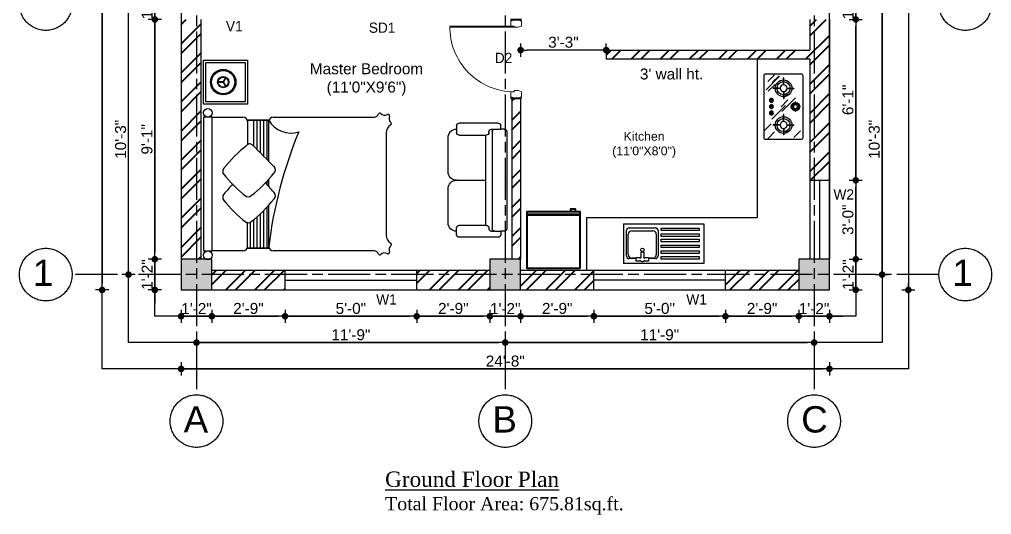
# Model space of a CAD drawing. Header units: inches. Extents: x 115570 to 265311, y 61168 to 314550.
# Drawn here: x 143061.5 to 143504.6, y 71248.5 to 71474.3 of the extents above; entities that cross this region are included whole.
import ezdxf

# ---------------------------------------------------------------- set-up
doc = ezdxf.new("R2010")
doc.units = ezdxf.units.IN
doc.header["$MEASUREMENT"] = 0
doc.linetypes.add('ACAD_ISO08W100', pattern=[36, 24, -3, 6, -3])
doc.layers.get('0').update_dxf_attribs({"lineweight": 25})
doc.layers.add('0 wall', color=7, linetype='Continuous', lineweight=40)
doc.layers.add('hatch', color=9, linetype='Continuous', lineweight=9)
doc.layers.add('0_center line', color=4, linetype='ACAD_ISO08W100', transparency=0.5)
doc.layers.add('doors and windows', color=240, linetype='Continuous')
doc.styles.add('arial.', font='arial.ttf')
doc.styles.add('bimal', font='comic.ttf')
doc.styles.get("Standard").update_dxf_attribs({"font": 'arial.ttf'})
doc.dimstyles.new('interior dimension', dxfattribs={"dimscale": 0, "dimtxt": 5, "dimasz": 3, "dimexe": 3, "dimexo": 3, "dimgap": 1, "dimtad": 1, "dimdec": 0, "dimrnd": 0.25, "dimzin": 3, "dimdsep": 46, "dimlunit": 4, "dimtxsty": 'arial.', "dimblk": 'DOT', "dimcen": 3, "dimdle": 6, "dimclrd": 4, "dimclre": 256, "dimclrt": 7, "dimazin": 0, "dimtfac": 1, "dimtdec": 0, "dimtix": 1, "dimtmove": 2, "dimatfit": 3, "dimfxl": 3, "dimfxlon": 1, "dimtolj": 1, "dimtzin": 0, "dimlwd": -1, "dimlwe": -1, "dimarcsym": 0})
pattern_1 = [(45, (35881.594, 36904.559), (-6.6291261, 6.6291261), []), (45, (35886.014, 36904.559), (-6.6291261, 6.6291261), [])]

# ---------------------------------------------------------------- blocks, each defined once
blk = doc.blocks.new('A$C64847A4C')
for p, q in [((24, 337), (101, 414)), ((321, 203), (476, 357)), ((377, 411), (372, 411)), ((427, 360), (427, 355)), ((587, 340), (582, 340)), ((53, 225), (53, 220)), ((232, 89), (387, 244)), ((284, 225), (284, 220)), ((377, 306), (372, 306)), ((374, 194), (452, 271)), ((466, 225), (466, 220)), ((702, 225), (702, 220)), ((10, 41), (87, 118)), ((550, 48), (627, 125)), ((568, 22), (722, 177)), ((651, 92), (728, 170)), ((661, 42), (739, 119)), ((101, 2), (178, 79)), ((587, 104), (582, 104))]:
    blk.add_line(p, q)
at = {"ltscale": 0.18}
for p, q in [((163, 340), (168, 340)), ((163, 267), (163, 340)), ((168, 267), (168, 340)), ((348, 360), (322, 360)), ((322, 355), (322, 360)), ((348, 355), (322, 355)), ((372, 385), (372, 411)), ((377, 385), (377, 411)), ((402, 360), (427, 360)), ((402, 355), (427, 355)), ((582, 267), (582, 340)), ((587, 267), (587, 340)), ((120, 225), (53, 225)), ((210, 225), (284, 225)), ((372, 330), (372, 306)), ((377, 330), (377, 306)), ((540, 225), (466, 225)), ((630, 225), (702, 225)), ((120, 220), (53, 220)), ((163, 177), (163, 104)), ((168, 177), (168, 104)), ((210, 220), (284, 220)), ((540, 220), (466, 220)), ((582, 177), (582, 104)), ((587, 177), (587, 104)), ((630, 220), (702, 220)), ((163, 104), (168, 104)), ((299, 100), (299, 69)), ((307, 100), (307, 69)), ((372, 100), (372, 69)), ((380, 100), (380, 69)), ((443, 100), (443, 69)), ((451, 100), (451, 69))]:
    blk.add_line(p, q, dxfattribs=at)
blk.add_lwpolyline([(20, 0), (730, 0, 0.414214), (750, 20), (750, 420, 0.414214), (730, 440), (20, 440, 0.414214), (0, 420), (0, 20, 0.414214)], format="xyb", close=True)
for centre in [(346, 386), (89, 248), (95, 261), (509, 248), (515, 261)]:
    blk.add_circle(centre, 3.73)
for centre, radius in [((375, 357), 22.4), ((165, 222), 39), ((585, 222), 39), ((303, 84), 22.5), ((376, 84), 22.5), ((447, 84), 22.5)]:
    blk.add_circle(centre, radius, dxfattribs=at)
for centre, radius, start, end in [((375, 357), 47.4, 93.0255, 176.9745), ((375, 357), 47.4, 183.0255, 266.9745), ((375, 357), 37.4, 93.8363, 176.1637), ((375, 357), 37.4, 183.8363, 266.1637), ((347, 357), 2.62, 287.6318, 72.3682), ((375, 385), 2.52, 187.9505, 352.0495), ((375, 330), 2.5, 358.3317, 181.6683), ((375, 357), 47.4, 3.0255, 86.9745), ((375, 357), 37.4, 3.8363, 86.1637), ((375, 357), 37.4, 273.8363, 356.1637), ((375, 357), 47.4, 273.0255, 356.9745), ((403, 357), 2.52, 97.2236, 262.7764), ((165, 222), 95, 91.5918, 178.4082), ((165, 222), 75, 91.9102, 178.0898), ((119, 222), 2.64, 288.751, 71.249), ((165, 267), 2.52, 186.7354, 353.2646), ((165, 222), 95, 1.5918, 88.4082), ((165, 222), 75, 1.9102, 88.0898), ((211, 222), 2.67, 110.5507, 249.4493), ((585, 222), 95, 91.5918, 178.4082), ((585, 222), 75, 91.9102, 178.0898), ((539, 222), 2.63, 288.412, 71.588), ((585, 267), 2.51, 183.9579, 356.0421), ((585, 222), 75, 1.9102, 88.0898), ((585, 222), 95, 1.5918, 88.4082), ((630, 222), 2.58, 104.2945, 255.7055), ((165, 222), 95, 181.5918, 268.4082), ((165, 222), 75, 181.9102, 268.0898), ((165, 222), 95, 271.5918, 358.4082), ((165, 222), 75, 271.9102, 358.0898), ((585, 222), 95, 181.5918, 268.4082), ((585, 222), 75, 181.9102, 268.0898), ((585, 176), 2.63, 17.9418, 162.0582), ((585, 222), 75, 271.9102, 358.0898), ((585, 222), 95, 271.5918, 358.4082), ((303, 84), 18.5, 111.3237, 248.6763), ((297, 100), 2, 0, 111.3237), ((297, 69), 2, 248.6763, 0), ((309, 100), 2, 68.6763, 180), ((309, 69), 2, 180, 291.3237), ((303, 84), 18.5, 291.3237, 68.6763), ((376, 84), 18.5, 111.3237, 248.6763), ((370, 100), 2, 0, 111.3237), ((370, 69), 2, 248.6763, 0), ((382, 100), 2, 68.6763, 180), ((382, 69), 2, 180, 291.3237), ((376, 84), 18.5, 291.3237, 68.6763), ((447, 84), 18.5, 111.3237, 248.6763), ((441, 100), 2, 0, 111.3237), ((441, 69), 2, 248.6763, 0), ((453, 100), 2, 68.6763, 180), ((453, 69), 2, 180, 291.3237), ((447, 84), 18.5, 291.3237, 68.6763)]:
    blk.add_arc(centre, radius, start, end, dxfattribs=at)
blk.add_arc((165, 176), 2.69, 21.7885, 158.2115)
blk = doc.blocks.new('A$C27DD639B')
for p, q in [((0, 0), (0, 450)), ((0, 450), (916, 450)), ((916, 0), (916, 450)), ((51, 372), (51, 400)), ((51, 400), (486, 400)), ((486, 372), (51, 372)), ((51, 307), (51, 335)), ((51, 335), (486, 335)), ((486, 400), (486, 372)), ((486, 335), (486, 307)), ((521, 74), (521, 364)), ((541, 118), (541, 348)), ((551, 394), (630, 394)), ((581, 388), (630, 388)), ((630, 383), (630, 423)), ((630, 423), (675, 423)), ((675, 383), (630, 383)), ((675, 423), (675, 411)), ((675, 394), (675, 383)), ((683, 319), (683, 382)), ((714, 380), (714, 319)), ((725, 412), (725, 423)), ((725, 423), (770, 423)), ((725, 383), (725, 394)), ((770, 383), (725, 383)), ((770, 423), (770, 383)), ((770, 394), (851, 394)), ((770, 388), (821, 388)), ((861, 348), (861, 118)), ((881, 364), (881, 74)), ((486, 307), (51, 307)), ((51, 240), (51, 268)), ((51, 268), (486, 268)), ((486, 240), (51, 240)), ((486, 268), (486, 240)), ((714, 319), (683, 319)), ((51, 175), (51, 203)), ((51, 203), (486, 203)), ((486, 175), (51, 175)), ((51, 113), (51, 141)), ((51, 141), (486, 141)), ((486, 113), (51, 113)), ((486, 203), (486, 175)), ((486, 141), (486, 113)), ((51, 48), (51, 76)), ((51, 76), (486, 76)), ((486, 48), (51, 48)), ((486, 76), (486, 48)), ((851, 44), (551, 44)), ((821, 78), (581, 78)), ((916, 0), (0, 0))]:
    blk.add_line(p, q)
blk.add_circle((700, 294), 20.1)
for centre, radius, start, end in [((551, 364), 30, 90, 180), ((581, 348), 40, 90, 180), ((700, 403), 26.7, 19.9093, 161.5199), ((700, 403), 26.7, 198.4801, 230.0288), ((700, 403), 26.7, 301.5638, 340.0907), ((821, 348), 40, 0, 90), ((851, 364), 30, 0, 90), ((581, 118), 40, 180, 270), ((821, 118), 40, 270, 0), ((551, 74), 30, 180, 270), ((851, 74), 30, 270, 0)]:
    blk.add_arc(centre, radius, start, end)
blk = doc.blocks.new('Fridge')
at = {"color": 0, "transparency": 33554687}
blk.add_lwpolyline([(3265.75, 1882.7), (3289.75, 1882.7), (3289.75, 1856.7), (3265.75, 1856.7)], close=True, dxfattribs=at)
blk.add_lwpolyline([(3269.85, 1856.7), (3269.85, 1855.5), (3267.85, 1855.5), (3267.85, 1856.7)], dxfattribs=at)
at = {"layer": '0 wall', "transparency": 33554687}
for p, q in [((3289.75, 1858.3), (3265.75, 1858.3)), ((3289.75, 1857.97), (3265.75, 1857.97))]:
    blk.add_line(p, q, dxfattribs=at)
blk = doc.blocks.new('d2')
at = {"layer": '0 wall'}
for p, q in [((0, 4), (0, 0)), ((30, 0), (30, 4))]:
    blk.add_line(p, q, dxfattribs=at)
at = {"layer": 'hatch', "color": 8}
for p, q in [((2.5, 4), (2.5, 27.25)), ((3, 2.75), (3, 27.25)), ((2.5, 4), (0, 4)), ((0.5, 4), (0.5, 3.5)), ((2.5, 4), (2.5, 2.75)), ((27.5, 4), (27.5, 2.75)), ((27.5, 4), (30, 4)), ((29.5, 4), (29.5, 3.5)), ((0.5, 3.5), (0, 3.5)), ((0.5, 0.5), (0, 0.5)), ((0.5, 0.5), (0.5, 0)), ((2.5, 0), (0.5, 0)), ((3, 2.75), (2.5, 2.75)), ((2.5, 0), (3, 1.25)), ((3, 2.75), (3, 1.25)), ((27, 2.75), (27.5, 2.75)), ((27, 2.75), (27, 1.25)), ((27.5, 0), (27, 1.25)), ((27.5, 0), (29.5, 0)), ((29.5, 3.5), (30, 3.5)), ((29.5, 0.5), (30, 0.5)), ((29.5, 0.5), (29.5, 0))]:
    blk.add_line(p, q, dxfattribs=at)
blk.add_arc((2.91, 2.66), 24.59, 0.2201, 90.9446, dxfattribs=at)
blk = doc.blocks.new('A$C02A636C4')
for p, q in [((1.203, 0.669), (0.097, 0.669)), ((0, 0.572), (0, 0.126)), ((0.068, 0.601), (0.029, 0.601)), ((0.068, 0.64), (0.068, 0.601)), ((0.068, 0.533), (0.068, 0.601)), ((1.232, 0.64), (1.232, 0.601)), ((1.232, 0.601), (1.271, 0.601)), ((1.232, 0.533), (1.232, 0.601)), ((1.3, 0.572), (1.3, 0.126)), ((0.068, 0.495), (0.068, 0.543)), ((1.203, 0.504), (0.097, 0.504)), ((0.107, 0.466), (0.097, 0.466)), ((1.193, 0.466), (1.203, 0.466)), ((1.232, 0.495), (1.232, 0.543)), ((0.136, 0.126), (0.136, 0.436)), ((1.164, 0.427), (0.136, 0.427)), ((0.65, 0.097), (0.65, 0.427)), ((1.164, 0.126), (1.164, 0.436)), ((0.029, 0.097), (0.107, 0.097)), ((0.165, 0), (0.553, 0)), ((0.747, 0), (1.135, 0)), ((1.271, 0.097), (1.193, 0.097))]:
    blk.add_line(p, q)
for centre, radius, start, end in [((0.097, 0.64), 0.0291, 90, 180), ((1.203, 0.64), 0.0291, 0, 90), ((0.029, 0.572), 0.0291, 90, 180), ((1.271, 0.572), 0.0291, 0, 90), ((0.097, 0.533), 0.0291, 180, 270), ((0.097, 0.495), 0.0291, 180, 270), ((0.107, 0.436), 0.0291, 0, 90), ((1.193, 0.436), 0.0291, 90, 180), ((1.203, 0.533), 0.0291, 270, 0), ((1.203, 0.495), 0.0291, 270, 0), ((0.029, 0.126), 0.0291, 180, 270), ((0.107, 0.126), 0.0291, 270, 0), ((1.193, 0.126), 0.0291, 180, 270), ((1.271, 0.126), 0.0291, 270, 0), ((0.165, 0.097), 0.097, 180, 270), ((0.553, 0.097), 0.097, 270, 0), ((0.747, 0.097), 0.097, 180, 270), ((1.135, 0.097), 0.097, 270, 0)]:
    blk.add_arc(centre, radius, start, end)
blk = doc.blocks.new('_Dot')
at = {"color": 0, "linetype": 'ByBlock', "lineweight": -2}
blk.add_line((-0.5, 0), (-1, 0), dxfattribs=at)
at = {"color": 0, "linetype": 'ByBlock', "const_width": 0.5}
blk.add_lwpolyline([(-0.25, 0, 1), (0.25, 0, 1)], format="xyb", close=True, dxfattribs=at)
blk = doc.blocks.new('*D121')
at = {"transparency": 16777216}
for p, q in [((143289.92, 71463.28), (143289.92, 71457.28)), ((143328.92, 71460.28), (143328.92, 71463.28))]:
    blk.add_line(p, q, dxfattribs=at)
at = {"color": 4, "transparency": 16777216}
blk.add_line((143325.92, 71460.28), (143292.92, 71460.28), dxfattribs=at)
at = {"layer": 'Defpoints', "color": 0, "transparency": 16777216}
for p in [(143289.92, 71474.26), (143289.92, 71460.28), (143328.92, 71460.25)]:
    blk.add_point(p, dxfattribs=at)
at = {"color": 4, "transparency": 16777216, "xscale": 3, "yscale": 3, "zscale": 3, "rotation": 180}
blk.add_blockref('_Dot', (143289.92, 71460.28), dxfattribs=at)
at = {"color": 4, "transparency": 16777216, "xscale": 3, "yscale": 3, "zscale": 3}
blk.add_blockref('_Dot', (143328.92, 71460.28), dxfattribs=at)
at = {"color": 7, "transparency": 16777216, "insert": (143309.42, 71463.83), "char_height": 5, "attachment_point": 5, "style": 'arial.'}
blk.add_mtext('\\A1;3\'-3"', dxfattribs=at)
blk = doc.blocks.new('*D122')
at = {"color": 4, "transparency": 16777216}
for p, q in [((143132.17, 71338.92), (143129.17, 71338.92)), ((143135.17, 71338.92), (143149.17, 71338.92)), ((143152.17, 71338.92), (143155.17, 71338.92))]:
    blk.add_line(p, q, dxfattribs=at)
at = {"transparency": 16777216}
for p, q in [((143135.17, 71341.92), (143135.17, 71335.92)), ((143149.17, 71341.92), (143149.17, 71335.92))]:
    blk.add_line(p, q, dxfattribs=at)
at = {"layer": 'Defpoints', "color": 0, "transparency": 16777216}
for p in [(143135.17, 71350.93), (143149.17, 71350.92), (143149.17, 71338.92)]:
    blk.add_point(p, dxfattribs=at)
at = {"color": 4, "transparency": 16777216, "xscale": 3, "yscale": 3, "zscale": 3}
blk.add_blockref('_Dot', (143135.17, 71338.92), dxfattribs=at)
at = {"color": 4, "transparency": 16777216, "xscale": 3, "yscale": 3, "zscale": 3, "rotation": 180}
blk.add_blockref('_Dot', (143149.17, 71338.92), dxfattribs=at)
at = {"color": 7, "transparency": 16777216, "insert": (143142.17, 71342.43), "char_height": 5, "attachment_point": 5, "style": 'arial.'}
blk.add_mtext('\\A1;1\'-2"', dxfattribs=at)
blk = doc.blocks.new('*D123')
at = {"transparency": 16777216}
for p, q in [((143149.17, 71341.92), (143149.17, 71335.92)), ((143182.54, 71341.92), (143182.54, 71335.92))]:
    blk.add_line(p, q, dxfattribs=at)
at = {"color": 4, "transparency": 16777216}
blk.add_line((143152.17, 71338.92), (143179.54, 71338.92), dxfattribs=at)
at = {"layer": 'Defpoints', "color": 0, "transparency": 16777216}
for p in [(143149.17, 71350.92), (143182.54, 71350.92), (143182.54, 71338.92)]:
    blk.add_point(p, dxfattribs=at)
at = {"color": 4, "transparency": 16777216, "xscale": 3, "yscale": 3, "zscale": 3, "rotation": 180}
blk.add_blockref('_Dot', (143149.17, 71338.92), dxfattribs=at)
at = {"color": 4, "transparency": 16777216, "xscale": 3, "yscale": 3, "zscale": 3}
blk.add_blockref('_Dot', (143182.54, 71338.92), dxfattribs=at)
at = {"color": 7, "transparency": 16777216, "insert": (143165.85, 71342.47), "char_height": 5, "attachment_point": 5, "style": 'arial.'}
blk.add_mtext('\\A1;2\'-9"', dxfattribs=at)
blk = doc.blocks.new('*D124')
at = {"transparency": 16777216}
for p, q in [((143182.54, 71341.92), (143182.54, 71335.92)), ((143242.54, 71341.92), (143242.54, 71335.92))]:
    blk.add_line(p, q, dxfattribs=at)
at = {"color": 4, "transparency": 16777216}
blk.add_line((143185.54, 71338.92), (143239.54, 71338.92), dxfattribs=at)
at = {"layer": 'Defpoints', "color": 0, "transparency": 16777216}
for p in [(143182.54, 71350.92), (143242.54, 71350.92), (143242.54, 71338.92)]:
    blk.add_point(p, dxfattribs=at)
at = {"color": 4, "transparency": 16777216, "xscale": 3, "yscale": 3, "zscale": 3, "rotation": 180}
blk.add_blockref('_Dot', (143182.54, 71338.92), dxfattribs=at)
at = {"color": 4, "transparency": 16777216, "xscale": 3, "yscale": 3, "zscale": 3}
blk.add_blockref('_Dot', (143242.54, 71338.92), dxfattribs=at)
at = {"color": 7, "transparency": 16777216, "insert": (143212.54, 71342.47), "char_height": 5, "attachment_point": 5, "style": 'arial.'}
blk.add_mtext('\\A1;5\'-0"', dxfattribs=at)
blk = doc.blocks.new('*D125')
at = {"transparency": 16777216}
for p, q in [((143242.54, 71341.92), (143242.54, 71335.92)), ((143275.91, 71341.92), (143275.91, 71335.92))]:
    blk.add_line(p, q, dxfattribs=at)
at = {"color": 4, "transparency": 16777216}
blk.add_line((143245.54, 71338.92), (143272.91, 71338.92), dxfattribs=at)
at = {"layer": 'Defpoints', "color": 0, "transparency": 16777216}
for p in [(143242.54, 71350.92), (143275.91, 71350.92), (143275.91, 71338.92)]:
    blk.add_point(p, dxfattribs=at)
at = {"color": 4, "transparency": 16777216, "xscale": 3, "yscale": 3, "zscale": 3, "rotation": 180}
blk.add_blockref('_Dot', (143242.54, 71338.92), dxfattribs=at)
at = {"color": 4, "transparency": 16777216, "xscale": 3, "yscale": 3, "zscale": 3}
blk.add_blockref('_Dot', (143275.91, 71338.92), dxfattribs=at)
at = {"color": 7, "transparency": 16777216, "insert": (143259.23, 71342.47), "char_height": 5, "attachment_point": 5, "style": 'arial.'}
blk.add_mtext('\\A1;2\'-9"', dxfattribs=at)
blk = doc.blocks.new('*D126')
at = {"color": 4, "transparency": 16777216}
for p, q in [((143272.91, 71338.92), (143269.91, 71338.92)), ((143275.91, 71338.92), (143289.91, 71338.92)), ((143292.91, 71338.92), (143295.91, 71338.92))]:
    blk.add_line(p, q, dxfattribs=at)
at = {"transparency": 16777216}
for p, q in [((143275.91, 71341.92), (143275.91, 71335.92)), ((143289.91, 71341.92), (143289.91, 71335.92))]:
    blk.add_line(p, q, dxfattribs=at)
at = {"layer": 'Defpoints', "color": 0, "transparency": 16777216}
for p in [(143275.91, 71350.92), (143289.91, 71350.92), (143289.91, 71338.92)]:
    blk.add_point(p, dxfattribs=at)
at = {"color": 4, "transparency": 16777216, "xscale": 3, "yscale": 3, "zscale": 3}
blk.add_blockref('_Dot', (143275.91, 71338.92), dxfattribs=at)
at = {"color": 4, "transparency": 16777216, "xscale": 3, "yscale": 3, "zscale": 3, "rotation": 180}
blk.add_blockref('_Dot', (143289.91, 71338.92), dxfattribs=at)
at = {"color": 7, "transparency": 16777216, "insert": (143282.91, 71342.43), "char_height": 5, "attachment_point": 5, "style": 'arial.'}
blk.add_mtext('\\A1;1\'-2"', dxfattribs=at)
blk = doc.blocks.new('*D127')
at = {"transparency": 16777216}
for p, q in [((143289.91, 71341.92), (143289.91, 71335.92)), ((143323.29, 71341.92), (143323.29, 71335.92))]:
    blk.add_line(p, q, dxfattribs=at)
at = {"color": 4, "transparency": 16777216}
blk.add_line((143292.91, 71338.92), (143320.29, 71338.92), dxfattribs=at)
at = {"layer": 'Defpoints', "color": 0, "transparency": 16777216}
for p in [(143289.91, 71350.92), (143323.29, 71350.92), (143323.29, 71338.92)]:
    blk.add_point(p, dxfattribs=at)
at = {"color": 4, "transparency": 16777216, "xscale": 3, "yscale": 3, "zscale": 3, "rotation": 180}
blk.add_blockref('_Dot', (143289.91, 71338.92), dxfattribs=at)
at = {"color": 4, "transparency": 16777216, "xscale": 3, "yscale": 3, "zscale": 3}
blk.add_blockref('_Dot', (143323.29, 71338.92), dxfattribs=at)
at = {"color": 7, "transparency": 16777216, "insert": (143306.6, 71342.47), "char_height": 5, "attachment_point": 5, "style": 'arial.'}
blk.add_mtext('\\A1;2\'-9"', dxfattribs=at)
blk = doc.blocks.new('*D128')
at = {"transparency": 16777216}
for p, q in [((143323.29, 71341.92), (143323.29, 71335.92)), ((143383.29, 71341.92), (143383.29, 71335.92))]:
    blk.add_line(p, q, dxfattribs=at)
at = {"color": 4, "transparency": 16777216}
blk.add_line((143326.29, 71338.92), (143380.29, 71338.92), dxfattribs=at)
at = {"layer": 'Defpoints', "color": 0, "transparency": 16777216}
for p in [(143323.29, 71350.92), (143383.29, 71350.92), (143383.29, 71338.92)]:
    blk.add_point(p, dxfattribs=at)
at = {"color": 4, "transparency": 16777216, "xscale": 3, "yscale": 3, "zscale": 3, "rotation": 180}
blk.add_blockref('_Dot', (143323.29, 71338.92), dxfattribs=at)
at = {"color": 4, "transparency": 16777216, "xscale": 3, "yscale": 3, "zscale": 3}
blk.add_blockref('_Dot', (143383.29, 71338.92), dxfattribs=at)
at = {"color": 7, "transparency": 16777216, "insert": (143353.29, 71342.47), "char_height": 5, "attachment_point": 5, "style": 'arial.'}
blk.add_mtext('\\A1;5\'-0"', dxfattribs=at)
blk = doc.blocks.new('*D129')
at = {"transparency": 16777216}
for p, q in [((143383.29, 71341.92), (143383.29, 71335.92)), ((143416.66, 71341.92), (143416.66, 71335.92))]:
    blk.add_line(p, q, dxfattribs=at)
at = {"color": 4, "transparency": 16777216}
blk.add_line((143386.29, 71338.92), (143413.66, 71338.92), dxfattribs=at)
at = {"layer": 'Defpoints', "color": 0, "transparency": 16777216}
for p in [(143383.29, 71350.92), (143416.66, 71350.92), (143416.66, 71338.92)]:
    blk.add_point(p, dxfattribs=at)
at = {"color": 4, "transparency": 16777216, "xscale": 3, "yscale": 3, "zscale": 3, "rotation": 180}
blk.add_blockref('_Dot', (143383.29, 71338.92), dxfattribs=at)
at = {"color": 4, "transparency": 16777216, "xscale": 3, "yscale": 3, "zscale": 3}
blk.add_blockref('_Dot', (143416.66, 71338.92), dxfattribs=at)
at = {"color": 7, "transparency": 16777216, "insert": (143399.98, 71342.47), "char_height": 5, "attachment_point": 5, "style": 'arial.'}
blk.add_mtext('\\A1;2\'-9"', dxfattribs=at)
blk = doc.blocks.new('*D130')
at = {"color": 4, "transparency": 16777216}
for p, q in [((143413.66, 71338.92), (143410.66, 71338.92)), ((143416.66, 71338.92), (143430.66, 71338.92)), ((143433.66, 71338.92), (143436.66, 71338.92))]:
    blk.add_line(p, q, dxfattribs=at)
at = {"transparency": 16777216}
for p, q in [((143416.66, 71341.92), (143416.66, 71335.92)), ((143430.66, 71341.92), (143430.66, 71335.92))]:
    blk.add_line(p, q, dxfattribs=at)
at = {"layer": 'Defpoints', "color": 0, "transparency": 16777216}
for p in [(143416.66, 71350.92), (143430.66, 71350.92), (143430.66, 71338.92)]:
    blk.add_point(p, dxfattribs=at)
at = {"color": 4, "transparency": 16777216, "xscale": 3, "yscale": 3, "zscale": 3}
blk.add_blockref('_Dot', (143416.66, 71338.92), dxfattribs=at)
at = {"color": 4, "transparency": 16777216, "xscale": 3, "yscale": 3, "zscale": 3, "rotation": 180}
blk.add_blockref('_Dot', (143430.66, 71338.92), dxfattribs=at)
at = {"color": 7, "transparency": 16777216, "insert": (143423.66, 71342.43), "char_height": 5, "attachment_point": 5, "style": 'arial.'}
blk.add_mtext('\\A1;1\'-2"', dxfattribs=at)
blk = doc.blocks.new('*D131')
at = {"transparency": 16777216}
for p, q in [((143142.17, 71329.92), (143142.17, 71323.92)), ((143282.91, 71329.92), (143282.91, 71323.92))]:
    blk.add_line(p, q, dxfattribs=at)
at = {"color": 4, "transparency": 16777216}
blk.add_line((143145.17, 71326.92), (143279.91, 71326.92), dxfattribs=at)
at = {"layer": 'Defpoints', "color": 0, "transparency": 16777216}
for p in [(143142.17, 71350.93), (143282.91, 71350.93), (143282.91, 71326.92)]:
    blk.add_point(p, dxfattribs=at)
at = {"color": 4, "transparency": 16777216, "xscale": 3, "yscale": 3, "zscale": 3, "rotation": 180}
blk.add_blockref('_Dot', (143142.17, 71326.92), dxfattribs=at)
at = {"color": 4, "transparency": 16777216, "xscale": 3, "yscale": 3, "zscale": 3}
blk.add_blockref('_Dot', (143282.91, 71326.92), dxfattribs=at)
at = {"color": 7, "transparency": 16777216, "insert": (143212.54, 71330.47), "char_height": 5, "attachment_point": 5, "style": 'arial.'}
blk.add_mtext('\\A1;11\'-9"', dxfattribs=at)
blk = doc.blocks.new('*D132')
at = {"transparency": 16777216}
for p, q in [((143282.91, 71329.92), (143282.91, 71323.92)), ((143423.66, 71329.92), (143423.66, 71323.92))]:
    blk.add_line(p, q, dxfattribs=at)
at = {"color": 4, "transparency": 16777216}
blk.add_line((143285.91, 71326.92), (143420.66, 71326.92), dxfattribs=at)
at = {"layer": 'Defpoints', "color": 0, "transparency": 16777216}
for p in [(143282.91, 71350.93), (143423.66, 71350.92), (143423.66, 71326.92)]:
    blk.add_point(p, dxfattribs=at)
at = {"color": 4, "transparency": 16777216, "xscale": 3, "yscale": 3, "zscale": 3, "rotation": 180}
blk.add_blockref('_Dot', (143282.91, 71326.92), dxfattribs=at)
at = {"color": 4, "transparency": 16777216, "xscale": 3, "yscale": 3, "zscale": 3}
blk.add_blockref('_Dot', (143423.66, 71326.92), dxfattribs=at)
at = {"color": 7, "transparency": 16777216, "insert": (143353.29, 71330.47), "char_height": 5, "attachment_point": 5, "style": 'arial.'}
blk.add_mtext('\\A1;11\'-9"', dxfattribs=at)
blk = doc.blocks.new('*D133')
at = {"transparency": 16777216}
for p, q in [((143135.17, 71317.92), (143135.17, 71311.92)), ((143430.66, 71317.92), (143430.66, 71311.92))]:
    blk.add_line(p, q, dxfattribs=at)
at = {"color": 4, "transparency": 16777216}
blk.add_line((143138.17, 71314.92), (143427.66, 71314.92), dxfattribs=at)
at = {"layer": 'Defpoints', "color": 0, "transparency": 16777216}
for p in [(143135.17, 71350.93), (143430.66, 71350.92), (143430.66, 71314.92)]:
    blk.add_point(p, dxfattribs=at)
at = {"color": 4, "transparency": 16777216, "xscale": 3, "yscale": 3, "zscale": 3, "rotation": 180}
blk.add_blockref('_Dot', (143135.17, 71314.92), dxfattribs=at)
at = {"color": 4, "transparency": 16777216, "xscale": 3, "yscale": 3, "zscale": 3}
blk.add_blockref('_Dot', (143430.66, 71314.92), dxfattribs=at)
at = {"color": 7, "transparency": 16777216, "insert": (143282.91, 71318.47), "char_height": 5, "attachment_point": 5, "style": 'arial.'}
blk.add_mtext('\\A1;24\'-8"', dxfattribs=at)
blk = doc.blocks.new('*D134')
at = {"color": 4, "transparency": 16777216}
for p, q in [((143442.66, 71367.92), (143442.66, 71370.92)), ((143442.66, 71350.93), (143442.66, 71364.92)), ((143442.66, 71347.93), (143442.66, 71344.93))]:
    blk.add_line(p, q, dxfattribs=at)
at = {"transparency": 16777216}
for p, q in [((143439.66, 71364.92), (143445.66, 71364.92)), ((143439.66, 71350.93), (143445.66, 71350.93))]:
    blk.add_line(p, q, dxfattribs=at)
at = {"layer": 'Defpoints', "color": 0, "transparency": 16777216}
for p in [(143430.66, 71364.92), (143442.66, 71364.92), (143430.66, 71350.93)]:
    blk.add_point(p, dxfattribs=at)
at = {"color": 4, "transparency": 16777216, "xscale": 3, "yscale": 3, "zscale": 3}
for p, rotation in [((143442.66, 71364.92), 270), ((143442.66, 71350.93), 90)]:
    blk.add_blockref('_Dot', p, dxfattribs=dict(at, rotation=rotation))
at = {"color": 7, "transparency": 16777216, "insert": (143439.15, 71357.92), "char_height": 5, "attachment_point": 5, "rotation": 90, "style": 'arial.'}
blk.add_mtext('\\A1;1\'-2"', dxfattribs=at)
blk = doc.blocks.new('*D135')
at = {"transparency": 16777216}
for p, q in [((143439.66, 71400.92), (143445.66, 71400.92)), ((143439.66, 71364.92), (143445.66, 71364.92))]:
    blk.add_line(p, q, dxfattribs=at)
at = {"color": 4, "transparency": 16777216}
blk.add_line((143442.66, 71367.92), (143442.66, 71397.92), dxfattribs=at)
at = {"layer": 'Defpoints', "color": 0, "transparency": 16777216}
for p in [(143430.66, 71400.92), (143442.66, 71400.92), (143430.66, 71364.92)]:
    blk.add_point(p, dxfattribs=at)
at = {"color": 4, "transparency": 16777216, "xscale": 3, "yscale": 3, "zscale": 3}
for p, rotation in [((143442.66, 71400.92), 90), ((143442.66, 71364.92), 270)]:
    blk.add_blockref('_Dot', p, dxfattribs=dict(at, rotation=rotation))
at = {"color": 7, "transparency": 16777216, "insert": (143439.11, 71382.92), "char_height": 5, "attachment_point": 5, "rotation": 90, "style": 'arial.'}
blk.add_mtext('\\A1;3\'-0"', dxfattribs=at)
blk = doc.blocks.new('*D136')
at = {"transparency": 16777216}
for p, q in [((143439.66, 71474.26), (143445.66, 71474.26)), ((143439.66, 71400.92), (143445.66, 71400.92))]:
    blk.add_line(p, q, dxfattribs=at)
at = {"color": 4, "transparency": 16777216}
blk.add_line((143442.66, 71403.92), (143442.66, 71471.26), dxfattribs=at)
at = {"layer": 'Defpoints', "color": 0, "transparency": 16777216}
for p in [(143430.66, 71474.26), (143442.66, 71474.26), (143430.66, 71400.92)]:
    blk.add_point(p, dxfattribs=at)
at = {"color": 4, "transparency": 16777216, "xscale": 3, "yscale": 3, "zscale": 3}
for p, rotation in [((143442.66, 71474.26), 90), ((143442.66, 71400.92), 270)]:
    blk.add_blockref('_Dot', p, dxfattribs=dict(at, rotation=rotation))
at = {"color": 7, "transparency": 16777216, "insert": (143439.11, 71437.59), "char_height": 5, "attachment_point": 5, "rotation": 90, "style": 'arial.'}
blk.add_mtext('\\A1;6\'-1"', dxfattribs=at)
blk = doc.blocks.new('*D137')
at = {"color": 4, "transparency": 16777216}
for p, q in [((143442.66, 71491.26), (143442.66, 71494.26)), ((143442.66, 71474.26), (143442.66, 71488.26)), ((143442.66, 71471.26), (143442.66, 71468.26))]:
    blk.add_line(p, q, dxfattribs=at)
at = {"transparency": 16777216}
for p, q in [((143439.66, 71488.26), (143445.66, 71488.26)), ((143439.66, 71474.26), (143445.66, 71474.26))]:
    blk.add_line(p, q, dxfattribs=at)
at = {"layer": 'Defpoints', "color": 0, "transparency": 16777216}
for p in [(143430.66, 71488.26), (143442.66, 71488.26), (143430.66, 71474.26)]:
    blk.add_point(p, dxfattribs=at)
at = {"color": 4, "transparency": 16777216, "xscale": 3, "yscale": 3, "zscale": 3}
for p, rotation in [((143442.66, 71488.26), 270), ((143442.66, 71474.26), 90)]:
    blk.add_blockref('_Dot', p, dxfattribs=dict(at, rotation=rotation))
at = {"color": 7, "transparency": 16777216, "insert": (143439.15, 71481.26), "char_height": 5, "attachment_point": 5, "rotation": 90, "style": 'arial.'}
blk.add_mtext('\\A1;1\'-2"', dxfattribs=at)
blk = doc.blocks.new('*D146')
at = {"transparency": 16777216}
for p, q in [((143451.66, 71481.26), (143457.66, 71481.26)), ((143451.66, 71357.92), (143457.66, 71357.92))]:
    blk.add_line(p, q, dxfattribs=at)
at = {"color": 4, "transparency": 16777216}
blk.add_line((143454.66, 71360.92), (143454.66, 71478.26), dxfattribs=at)
at = {"layer": 'Defpoints', "color": 0, "transparency": 16777216}
for p in [(143430.66, 71481.26), (143454.66, 71481.26), (143430.66, 71357.92)]:
    blk.add_point(p, dxfattribs=at)
at = {"color": 4, "transparency": 16777216, "xscale": 3, "yscale": 3, "zscale": 3}
for p, rotation in [((143454.66, 71481.26), 90), ((143454.66, 71357.92), 270)]:
    blk.add_blockref('_Dot', p, dxfattribs=dict(at, rotation=rotation))
at = {"color": 7, "transparency": 16777216, "insert": (143451.11, 71419.59), "char_height": 5, "attachment_point": 5, "rotation": 90, "style": 'arial.'}
blk.add_mtext('\\A1;10\'-3"', dxfattribs=at)
blk = doc.blocks.new('*D148')
at = {"transparency": 16777216}
for p, q in [((143463.66, 71680.26), (143469.66, 71680.26)), ((143463.66, 71350.92), (143469.66, 71350.92))]:
    blk.add_line(p, q, dxfattribs=at)
at = {"color": 4, "transparency": 16777216}
blk.add_line((143466.66, 71677.26), (143466.66, 71353.92), dxfattribs=at)
at = {"layer": 'Defpoints', "color": 0, "transparency": 16777216}
for p in [(143430.66, 71680.26), (143430.66, 71350.92), (143466.66, 71350.92)]:
    blk.add_point(p, dxfattribs=at)
at = {"color": 4, "transparency": 16777216, "xscale": 3, "yscale": 3, "zscale": 3}
for p, rotation in [((143466.66, 71680.26), 90), ((143466.66, 71350.92), 270)]:
    blk.add_blockref('_Dot', p, dxfattribs=dict(at, rotation=rotation))
at = {"color": 7, "transparency": 16777216, "insert": (143463.11, 71515.59), "char_height": 5, "attachment_point": 5, "rotation": 90, "style": 'arial.'}
blk.add_mtext('\\A1;27\'-5"', dxfattribs=at)
blk = doc.blocks.new('*D164')
at = {"color": 4, "transparency": 16777216}
for p, q in [((143123.17, 71491.25), (143123.17, 71494.25)), ((143123.17, 71488.25), (143123.17, 71474.26)), ((143123.17, 71471.26), (143123.17, 71468.26))]:
    blk.add_line(p, q, dxfattribs=at)
at = {"transparency": 16777216}
for p, q in [((143126.17, 71488.25), (143120.17, 71488.25)), ((143126.17, 71474.26), (143120.17, 71474.26))]:
    blk.add_line(p, q, dxfattribs=at)
at = {"layer": 'Defpoints', "color": 0, "transparency": 16777216}
for p in [(143135.17, 71488.25), (143123.17, 71474.26), (143135.17, 71474.26)]:
    blk.add_point(p, dxfattribs=at)
at = {"color": 4, "transparency": 16777216, "xscale": 3, "yscale": 3, "zscale": 3}
for p, rotation in [((143123.17, 71488.25), 270), ((143123.17, 71474.26), 90)]:
    blk.add_blockref('_Dot', p, dxfattribs=dict(at, rotation=rotation))
at = {"color": 7, "transparency": 16777216, "insert": (143119.66, 71481.26), "char_height": 5, "attachment_point": 5, "rotation": 90, "style": 'arial.'}
blk.add_mtext('\\A1;1\'-2"', dxfattribs=at)
blk = doc.blocks.new('*D165')
at = {"transparency": 16777216}
for p, q in [((143126.17, 71474.26), (143120.17, 71474.26)), ((143126.17, 71364.93), (143120.17, 71364.93))]:
    blk.add_line(p, q, dxfattribs=at)
at = {"color": 4, "transparency": 16777216}
blk.add_line((143123.17, 71471.26), (143123.17, 71367.93), dxfattribs=at)
at = {"layer": 'Defpoints', "color": 0, "transparency": 16777216}
for p in [(143135.17, 71474.26), (143123.17, 71364.93), (143135.17, 71364.93)]:
    blk.add_point(p, dxfattribs=at)
at = {"color": 4, "transparency": 16777216, "xscale": 3, "yscale": 3, "zscale": 3}
for p, rotation in [((143123.17, 71474.26), 90), ((143123.17, 71364.93), 270)]:
    blk.add_blockref('_Dot', p, dxfattribs=dict(at, rotation=rotation))
at = {"color": 7, "transparency": 16777216, "insert": (143119.61, 71419.59), "char_height": 5, "attachment_point": 5, "rotation": 90, "style": 'arial.'}
blk.add_mtext('\\A1;9\'-1"', dxfattribs=at)
blk = doc.blocks.new('*D166')
at = {"color": 4, "transparency": 16777216}
for p, q in [((143123.17, 71367.93), (143123.17, 71370.93)), ((143123.17, 71364.93), (143123.17, 71350.93)), ((143123.17, 71347.93), (143123.17, 71344.93))]:
    blk.add_line(p, q, dxfattribs=at)
at = {"transparency": 16777216}
for p, q in [((143126.17, 71364.93), (143120.17, 71364.93)), ((143126.17, 71350.93), (143120.17, 71350.93))]:
    blk.add_line(p, q, dxfattribs=at)
at = {"layer": 'Defpoints', "color": 0, "transparency": 16777216}
for p in [(143135.17, 71364.93), (143123.17, 71350.93), (143135.17, 71350.93)]:
    blk.add_point(p, dxfattribs=at)
at = {"color": 4, "transparency": 16777216, "xscale": 3, "yscale": 3, "zscale": 3}
for p, rotation in [((143123.17, 71364.93), 270), ((143123.17, 71350.93), 90)]:
    blk.add_blockref('_Dot', p, dxfattribs=dict(at, rotation=rotation))
at = {"color": 7, "transparency": 16777216, "insert": (143119.66, 71357.93), "char_height": 5, "attachment_point": 5, "rotation": 90, "style": 'arial.'}
blk.add_mtext('\\A1;1\'-2"', dxfattribs=at)
blk = doc.blocks.new('*D167')
at = {"transparency": 16777216}
for p, q in [((143114.17, 71481.26), (143108.17, 71481.26)), ((143114.17, 71357.93), (143108.17, 71357.93))]:
    blk.add_line(p, q, dxfattribs=at)
at = {"color": 4, "transparency": 16777216}
blk.add_line((143111.17, 71360.93), (143111.17, 71478.26), dxfattribs=at)
at = {"layer": 'Defpoints', "color": 0, "transparency": 16777216}
for p in [(143111.17, 71481.26), (143135.17, 71481.26), (143135.17, 71357.93)]:
    blk.add_point(p, dxfattribs=at)
at = {"color": 4, "transparency": 16777216, "xscale": 3, "yscale": 3, "zscale": 3}
for p, rotation in [((143111.17, 71481.26), 90), ((143111.17, 71357.93), 270)]:
    blk.add_blockref('_Dot', p, dxfattribs=dict(at, rotation=rotation))
at = {"color": 7, "transparency": 16777216, "insert": (143107.61, 71419.59), "char_height": 5, "attachment_point": 5, "rotation": 90, "style": 'arial.'}
blk.add_mtext('\\A1;10\'-3"', dxfattribs=at)
blk = doc.blocks.new('*D169')
at = {"transparency": 16777216}
for p, q in [((143102.17, 71680.26), (143096.17, 71680.26)), ((143102.17, 71350.93), (143096.17, 71350.93))]:
    blk.add_line(p, q, dxfattribs=at)
at = {"color": 4, "transparency": 16777216}
blk.add_line((143099.17, 71677.26), (143099.17, 71353.93), dxfattribs=at)
at = {"layer": 'Defpoints', "color": 0, "transparency": 16777216}
for p in [(143135.17, 71680.26), (143099.17, 71350.93), (143135.17, 71350.93)]:
    blk.add_point(p, dxfattribs=at)
at = {"color": 4, "transparency": 16777216, "xscale": 3, "yscale": 3, "zscale": 3}
for p, rotation in [((143099.17, 71680.26), 90), ((143099.17, 71350.93), 270)]:
    blk.add_blockref('_Dot', p, dxfattribs=dict(at, rotation=rotation))
at = {"color": 7, "transparency": 16777216, "insert": (143095.61, 71515.59), "char_height": 5, "attachment_point": 5, "rotation": 90, "style": 'arial.'}
blk.add_mtext('\\A1;27\'-5"', dxfattribs=at)

msp = doc.modelspace()

# ---------------------------------------------------------------- hatches: boundary and pattern name
h = msp.add_hatch(color=256)
h.dxf.hatch_style = 1
h.paths.add_polyline_path([(143135.17, 71350.93), (143149.17, 71350.93), (143149.17, 71364.93), (143135.17, 71364.93)])
h = msp.add_hatch(color=256)
h.dxf.hatch_style = 1
h.paths.add_polyline_path([(143275.91, 71350.93), (143289.91, 71350.93), (143289.91, 71364.93), (143275.91, 71364.93)])
h = msp.add_hatch(color=256)
h.dxf.hatch_style = 1
h.paths.add_polyline_path([(143416.66, 71350.92), (143430.66, 71350.92), (143430.66, 71364.92), (143416.66, 71364.92)])
at = {"layer": '0 wall', "transparency": 33554585}
h = msp.add_hatch(dxfattribs=at)
h.set_pattern_fill('ANSI32', color=256, scale=25)
h.set_pattern_definition(pattern_1)
h.paths.add_polyline_path([(143144.17, 71474.26), (143135.17, 71474.26), (143135.17, 71364.93), (143144.17, 71364.93)])
h.paths.add_polyline_path([(143144.17, 71570.26), (143135.17, 71570.26), (143135.17, 71488.26), (143144.17, 71488.26)])
h.paths.add_polyline_path([(143343.19, 71444.13), (143374.59, 71444.13), (143374.59, 71454.44), (143343.19, 71454.44)], flags=9)
h.paths.add_polyline_path([(143207.84, 71491.7), (143287.61, 71491.7), (143287.61, 71510.42), (143207.84, 71510.42)], flags=9)
h.paths.add_polyline_path([(143222.86, 71464.86), (143234.34, 71464.86), (143234.34, 71476.21), (143222.86, 71476.21)], flags=9)
h.paths.add_polyline_path([(143289, 71527.5), (143299.48, 71527.5), (143299.48, 71538.85), (143289, 71538.85)], flags=9)
h.paths.add_polyline_path([(143155.32, 71465.55), (143164.77, 71465.55), (143164.77, 71476.89), (143155.32, 71476.89)], flags=9)
h.paths.add_polyline_path([(143277.02, 71550.16), (143287.96, 71550.16), (143287.96, 71561.51), (143277.02, 71561.51)], flags=9)
h.paths.add_polyline_path([(143276.81, 71451.09), (143287.75, 71451.09), (143287.75, 71462.43), (143276.81, 71462.43)], flags=9)
h.paths.add_polyline_path([(143190.04, 71478.7), (143200.99, 71478.7), (143200.99, 71490.05), (143190.04, 71490.05)], flags=9)
h.paths.add_polyline_path([(143321.11, 71671.64), (143333.81, 71671.64), (143333.81, 71682.99), (143321.11, 71682.99)], flags=9)
h.paths.add_polyline_path([(143280.16, 71599.37), (143296.59, 71599.37), (143296.59, 71615.86), (143280.16, 71615.86)], flags=9)
h = msp.add_hatch(dxfattribs=at)
h.set_pattern_fill('ANSI32', color=256, scale=25)
h.set_pattern_definition(pattern_1)
h.paths.add_polyline_path([(143182.54, 71359.92), (143149.17, 71359.92), (143149.17, 71350.92), (143182.54, 71350.92)])
h.paths.add_polyline_path([(143275.91, 71359.92), (143242.54, 71359.92), (143242.54, 71350.92), (143275.91, 71350.92), (143275.91, 71350.93)])
h.paths.add_polyline_path([(143323.29, 71359.92), (143289.91, 71359.92), (143289.91, 71350.92), (143323.29, 71350.92)])
h.paths.add_polyline_path([(143416.66, 71359.92), (143383.29, 71359.92), (143383.29, 71350.92), (143416.66, 71350.92)])
h.paths.add_polyline_path([(143430.66, 71474.25), (143430.66, 71474.26), (143421.66, 71474.26), (143421.66, 71460.26), (143328.92, 71460.25), (143328.92, 71456.25), (143421.66, 71456.26), (143421.66, 71400.92), (143430.66, 71400.92)])
h = msp.add_hatch(dxfattribs=at)
h.set_pattern_fill('ANSI32', color=256, scale=25)
h.set_pattern_definition(pattern_1)
h.paths.add_polyline_path([(143289.92, 71438.26), (143285.92, 71438.26), (143285.91, 71364.93), (143289.91, 71364.93)])

# ---------------------------------------------------------------- linework, layer by layer
for p, q in [((143135.17, 71474.25), (143135.17, 71364.92)), ((143144.17, 71474.25), (143144.17, 71364.92)), ((143421.66, 71474.25), (143421.66, 71460.26)), ((143430.66, 71474.25), (143430.66, 71364.92)), ((143328.92, 71460.25), (143421.66, 71460.26)), ((143328.92, 71460.25), (143328.92, 71456.25)), ((143145.36, 71435.68), (143145.36, 71455.68)), ((143145.36, 71455.68), (143165.36, 71455.68)), ((143146.36, 71436.68), (143146.36, 71454.68)), ((143146.36, 71454.68), (143164.36, 71454.68)), ((143164.36, 71454.68), (143164.36, 71436.68)), ((143165.36, 71455.68), (143165.36, 71435.68)), ((143328.92, 71456.25), (143421.66, 71456.26)), ((143397.66, 71456.26), (143397.66, 71383.92)), ((143421.66, 71456.26), (143421.66, 71364.92)), ((143164.36, 71436.68), (143146.36, 71436.68)), ((143285.92, 71438.26), (143285.91, 71364.93)), ((143285.92, 71438.26), (143289.92, 71438.26)), ((143289.92, 71438.26), (143289.91, 71364.93)), ((143165.36, 71435.68), (143145.36, 71435.68)), ((143149.36, 71429.68), (143145.36, 71429.68)), ((143145.36, 71429.68), (143145.36, 71368.72)), ((143149.36, 71409.68), (143149.36, 71429.68)), ((143149.36, 71429.68), (143163.36, 71429.68)), ((143149.36, 71368.72), (143149.36, 71429.68)), ((143175.1, 71428.39), (143165.36, 71428.39)), ((143165.36, 71428.39), (143165.36, 71417.12)), ((143165.36, 71427.68), (143165.36, 71428.39)), ((143165.36, 71428.39), (143175.1, 71428.39)), ((143168.36, 71416.27), (143168.36, 71428.39)), ((143169.86, 71414.81), (143169.86, 71428.39)), ((143171.36, 71413.34), (143171.36, 71428.39)), ((143172.86, 71411.84), (143172.86, 71428.39)), ((143174.36, 71410.32), (143174.36, 71428.39)), ((143175.1, 71409.57), (143175.1, 71428.39)), ((143175.1, 71428.39), (143175.1, 71427.68)), ((143177.1, 71429.68), (143223.1, 71429.68)), ((143228.61, 71422.59), (143228.61, 71409.68)), ((143149.36, 71368.72), (143149.36, 71409.68)), ((143228.61, 71409.68), (143228.61, 71375.8)), ((143175.1, 71398.17), (143175.1, 71401.37)), ((143174.36, 71398.97), (143174.36, 71400.55)), ((143174.36, 71370), (143174.36, 71388.72)), ((143175.1, 71370), (143175.1, 71389.53)), ((143169.86, 71370), (143169.86, 71384.33)), ((143171.36, 71370), (143171.36, 71385.69)), ((143172.86, 71370), (143172.86, 71387.15)), ((143319.91, 71383.92), (143397.66, 71383.92)), ((143319.91, 71383.92), (143319.91, 71359.92)), ((143165.36, 71370), (143165.36, 71381.85)), ((143166.86, 71370), (143166.86, 71381.85)), ((143168.36, 71370), (143168.36, 71383.05)), ((143165.23, 71370), (143175.1, 71370)), ((143165.36, 71370), (143165.36, 71370.72)), ((143175.1, 71370), (143165.36, 71370)), ((143175.1, 71370.72), (143175.1, 71370)), ((143145.36, 71368.72), (143149.36, 71368.72)), ((143163.36, 71368.72), (143149.36, 71368.72)), ((143223.1, 71368.72), (143177.1, 71368.72)), ((143149.17, 71359.92), (143275.91, 71359.92)), ((143289.91, 71359.92), (143416.66, 71359.92)), ((143149.17, 71350.92), (143275.91, 71350.92)), ((143289.91, 71350.92), (143416.66, 71350.92))]:
    msp.add_line(p, q)
at = {"color": 0}
for p, q in [((143154.36, 71445.79), (143151.82, 71445.79)), ((143154.36, 71445.56), (143151.82, 71445.56)), ((143154.26, 71445.73), (143155.53, 71447.93)), ((143154.26, 71445.62), (143155.53, 71443.42)), ((143154.46, 71445.62), (143155.73, 71447.82)), ((143154.46, 71445.73), (143155.73, 71443.53))]:
    msp.add_line(p, q, dxfattribs=at)
at = {"transparency": 33554508}
for points in [[(143099.17, 71716.26), (143466.66, 71716.26), (143466.66, 71314.92), (143099.17, 71314.92)], [(143111.17, 71704.26), (143454.66, 71704.26), (143454.66, 71326.92), (143111.17, 71326.92)], [(143123.17, 71692.26), (143442.66, 71692.26), (143442.66, 71338.92), (143123.17, 71338.92)]]:
    msp.add_lwpolyline(points, close=True, dxfattribs=at)
for points in [[(143135.17, 71350.93), (143430.66, 71350.93), (143430.66, 71680.26), (143135.17, 71680.26)], [(143135.17, 71350.93), (143149.17, 71350.93), (143149.17, 71364.93), (143135.17, 71364.93)], [(143275.91, 71350.93), (143289.91, 71350.93), (143289.91, 71364.93), (143275.91, 71364.93)], [(143416.66, 71350.92), (143430.66, 71350.92), (143430.66, 71364.92), (143416.66, 71364.92)]]:
    msp.add_lwpolyline(points, close=True)
at = {"color": 0}
for radius in [5.81, 5.31, 2.54, 2.28]:
    msp.add_circle((143154.36, 71445.68), radius, dxfattribs=at)
for centre in [(143147.36, 71431.68), (143147.36, 71366.72)]:
    msp.add_circle(centre, 2)
for centre, radius, start, end in [((143163.36, 71427.68), 2, 0, 90), ((143177.1, 71427.68), 2, 90, 180), ((143185.24, 71434.1), 11.64, 209.3579, 287.7305), ((143223.09, 71431.81), 2.14, 270.2031, 341.97), ((143225.74, 71430.78), 0.714, 56.9464, 148.6447), ((143227.92, 71432.97), 2.4, 221.5574, 303.1079), ((143229.46, 71430.28), 0.714, 357.8423, 107.7189), ((143232.43, 71429.16), 2.51, 154.2244, 233.3002), ((143375.1, 71346.31), 201.49, 157.6244, 173.0426), ((143232.67, 71422.64), 4.06, 118.5224, 180.7869), ((143230.31, 71426.79), 0.714, 305.6877, 29.6822), ((143201.71, 71369.76), 59.61, 127.931, 142.069), ((143166.42, 71415.9), 1.61, 45.9674, 146.8337), ((142947.06, 71186.88), 318.74, 43.6069, 46.2326), ((143156.1, 71404.99), 2, 135, 225), ((143176.13, 71405.72), 2, 315, 45), ((143201.38, 71440.62), 59.61, 217.931, 232.069), ((143130.52, 71440.95), 59.61, 307.931, 322.069), ((143201.71, 71357.93), 59.61, 136.32, 142.069), ((143130.83, 71358.24), 59.61, 37.931, 44.141), ((143156.1, 71393.16), 2, 135, 225), ((143201.38, 71428.78), 59.61, 217.931, 232.069), ((143165.75, 71395.34), 2, 225, 315), ((143130.52, 71429.12), 59.61, 307.931, 322.069), ((143176.13, 71393.89), 2, 315, 45), ((143165.75, 71383.51), 2, 225, 315), ((143232.67, 71375.75), 4.06, 179.2131, 241.4776), ((143163.36, 71370.72), 2, 270, 0), ((143177.1, 71370.72), 2, 180, 270), ((143232.43, 71369.23), 2.51, 126.6998, 205.7756), ((143230.31, 71371.6), 0.714, 330.3178, 54.3123), ((143223.09, 71366.58), 2.14, 18.03, 89.7969), ((143225.74, 71367.61), 0.714, 211.3553, 303.0536), ((143227.92, 71365.42), 2.4, 56.8921, 138.4426), ((143229.46, 71368.11), 0.714, 252.2811, 2.1577)]:
    msp.add_arc(centre, radius, start, end)
at = {"layer": '0 wall', "linetype": 'ACAD_ISO08W100', "lineweight": -3}
msp.add_line((143316.93, 71382.82), (143316.93, 71360.73), dxfattribs=at)
at = {"layer": '0_center line', "ltscale": 0.8, "transparency": 33554559}
for p, q in [((143142.17, 71728.01), (143142.17, 71303.11)), ((143282.91, 71728.01), (143282.91, 71303.11)), ((143423.66, 71728.01), (143423.66, 71303.11)), ((143480.57, 71357.92), (143085.47, 71357.92))]:
    msp.add_line(p, q, dxfattribs=at)
at = {"layer": '0_center line', "ltscale": 100, "transparency": 33554687}
for centre in [(143073.47, 71481.26), (143492.57, 71481.26), (143073.47, 71357.92), (143492.57, 71357.92), (143142.17, 71291.11), (143282.91, 71291.11), (143423.66, 71291.11)]:
    msp.add_circle(centre, 12, dxfattribs=at)
at = {"layer": 'doors and windows', "transparency": 33554687}
for p, q in [((143421.66, 71400.92), (143430.66, 71400.92)), ((143426.16, 71400.92), (143426.16, 71364.92)), ((143182.54, 71350.92), (143182.54, 71359.92)), ((143242.54, 71350.92), (143242.54, 71359.92)), ((143323.29, 71350.92), (143323.29, 71359.92)), ((143383.29, 71350.92), (143383.29, 71359.92)), ((143182.54, 71355.42), (143242.54, 71355.42)), ((143383.29, 71355.42), (143323.29, 71355.42))]:
    msp.add_line(p, q, dxfattribs=at)

# ---------------------------------------------------------------- block references
at = {"transparency": 33554687, "yscale": 0.03999999999996362, "zscale": 0.03999999999996362}
for name, p, xscale, rotation in [('A$C64847A4C', (143400.89, 71419.49), -0.03999999999996362, 270), ('A$C27DD639B', (143373.4, 71381), 0.03999999999996362, 180)]:
    msp.add_blockref(name, p, dxfattribs=dict(at, xscale=xscale, rotation=rotation))
at = {"xscale": -40, "yscale": 40, "zscale": 40, "rotation": 270}
msp.add_blockref('A$C02A636C4', (143256.84, 71374.95), dxfattribs=at)
at = {"layer": '0 wall', "lineweight": -3, "rotation": 180}
msp.add_blockref('Fridge', (146582.68, 73243.44), dxfattribs=at)
at = {"layer": 'doors and windows', "ltscale": 3, "transparency": 33554687, "xscale": -1.200001117987461, "yscale": 1.200001117987461, "zscale": 1.200001117987461, "rotation": 90}
msp.add_blockref('d2', (143290.32, 71474.26), dxfattribs=at)

# ---------------------------------------------------------------- texts
at = {"attachment_point": 2}
for s, insert, char_height in [('Master Bedroom\\P(11\'0"X9\'6")', (143219.67, 71454.27), 5), ("3' wall ht.", (143358.73, 71451.88), 5), ('Kitchen\\P(11\'0"X8\'0")', (143346.2, 71422.99), 4)]:
    msp.add_mtext(s, dxfattribs=dict(at, insert=insert, char_height=char_height))
at = {"ltscale": 100, "transparency": 33554687, "insert": (143228.14, 71268.13), "char_height": 6, "attachment_point": 1}
msp.add_mtext_dynamic_manual_height_columns('{\\fTimes New Roman|b0|i0|c0|p18;\\H1.16667x;\\LGround Floor Plan\\P\\H0.85714x;\\lTotal Floor Area: 675.81sq.ft.}', width=234.2886, gutter_width=148.67, heights=[31.46], dxfattribs=at)
at = {"layer": '0_center line', "ltscale": 100, "transparency": 33554687}
for s, p in [('1', (143067.6, 71352.75)), ('1', (143486.7, 71352.75)), ('A', (143136.3, 71285.93)), ('B', (143277.04, 71285.93)), ('C', (143417.79, 71285.93))]:
    msp.add_text(s, height=12, rotation=359.9287, dxfattribs=at).set_placement(p)
at = {"layer": 'doors and windows', "ltscale": 201, "transparency": 33554687, "char_height": 4.667, "width": 27.9727, "attachment_point": 3, "style": 'bimal'}
for s, insert in [('V1', (143163.22, 71473.52)), ('SD1', (143232.85, 71472.83)), ('D2', (143286.12, 71459.05)), ('W2', (143441.87, 71396.81)), ('W1', (143233.45, 71348.95)), ('W1', (143374.79, 71348.95))]:
    msp.add_mtext(s, dxfattribs=dict(at, insert=insert))

# ---------------------------------------------------------------- dimensions: what is measured, and where the dimension line sits
for base, p1, p2, picture, middle in [((143099.17, 71350.93), (143135.17, 71680.26), (143135.17, 71350.93), '*D169', (143095.61, 71515.59)), ((143466.66, 71350.92), (143430.66, 71680.26), (143430.66, 71350.92), '*D148', (143463.11, 71515.59)), ((143123.17, 71474.26), (143135.17, 71488.25), (143135.17, 71474.26), '*D164', (143119.66, 71481.26)), ((143442.66, 71488.26), (143430.66, 71474.26), (143430.66, 71488.26), '*D137', (143439.15, 71481.26)), ((143111.17, 71481.26), (143135.17, 71357.93), (143135.17, 71481.26), '*D167', (143107.61, 71419.59)), ((143454.66, 71481.26), (143430.66, 71357.92), (143430.66, 71481.26), '*D146', (143451.11, 71419.59)), ((143123.17, 71364.93), (143135.17, 71474.26), (143135.17, 71364.93), '*D165', (143119.61, 71419.59)), ((143442.66, 71474.26), (143430.66, 71400.92), (143430.66, 71474.26), '*D136', (143439.11, 71437.59)), ((143442.66, 71400.92), (143430.66, 71364.92), (143430.66, 71400.92), '*D135', (143439.11, 71382.92)), ((143123.17, 71350.93), (143135.17, 71364.93), (143135.17, 71350.93), '*D166', (143119.66, 71357.93)), ((143442.66, 71364.92), (143430.66, 71350.93), (143430.66, 71364.92), '*D134', (143439.15, 71357.92))]:
    dim = msp.add_linear_dim(base=base, p1=p1, p2=p2, angle=90, dimstyle='interior dimension', override={"dimscale": 1})
    dim.commit()
    dim.dimension.update_dxf_attribs({"geometry": picture, "text_midpoint": middle})
for base, p1, p2, picture, middle in [((143289.92, 71460.28), (143328.92, 71460.25), (143289.92, 71474.26), '*D121', (143309.42, 71463.83)), ((143149.17, 71338.92), (143135.17, 71350.93), (143149.17, 71350.92), '*D122', (143142.17, 71342.43)), ((143430.66, 71314.92), (143135.17, 71350.93), (143430.66, 71350.92), '*D133', (143282.91, 71318.47)), ((143282.91, 71326.92), (143142.17, 71350.93), (143282.91, 71350.93), '*D131', (143212.54, 71330.47)), ((143182.54, 71338.92), (143149.17, 71350.92), (143182.54, 71350.92), '*D123', (143165.85, 71342.47)), ((143242.54, 71338.92), (143182.54, 71350.92), (143242.54, 71350.92), '*D124', (143212.54, 71342.47)), ((143275.91, 71338.92), (143242.54, 71350.92), (143275.91, 71350.92), '*D125', (143259.23, 71342.47)), ((143289.91, 71338.92), (143275.91, 71350.92), (143289.91, 71350.92), '*D126', (143282.91, 71342.43)), ((143423.66, 71326.92), (143282.91, 71350.93), (143423.66, 71350.92), '*D132', (143353.29, 71330.47)), ((143323.29, 71338.92), (143289.91, 71350.92), (143323.29, 71350.92), '*D127', (143306.6, 71342.47)), ((143383.29, 71338.92), (143323.29, 71350.92), (143383.29, 71350.92), '*D128', (143353.29, 71342.47)), ((143416.66, 71338.92), (143383.29, 71350.92), (143416.66, 71350.92), '*D129', (143399.98, 71342.47)), ((143430.66, 71338.92), (143416.66, 71350.92), (143430.66, 71350.92), '*D130', (143423.66, 71342.43))]:
    dim = msp.add_linear_dim(base=base, p1=p1, p2=p2, dimstyle='interior dimension', override={"dimscale": 1})
    dim.commit()
    dim.dimension.update_dxf_attribs({"geometry": picture, "text_midpoint": middle})

doc.saveas('drawing.dxf')
